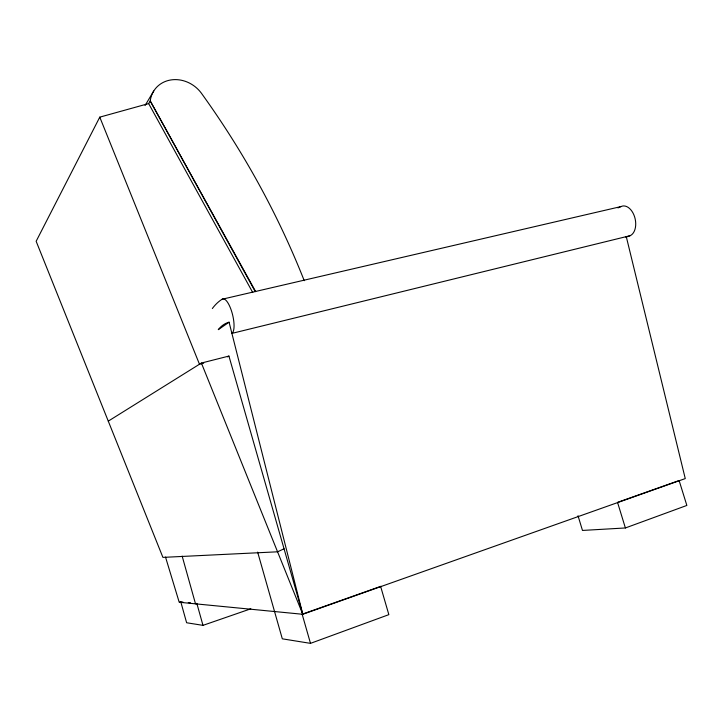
<?xml version="1.0" encoding="UTF-8"?>
<svg xmlns="http://www.w3.org/2000/svg" width="723" height="723" viewBox="0 0 723 723"><rect width="100%" height="100%" fill="white"/><g stroke="black" fill="none" stroke-linecap="round" stroke-linejoin="round"><path stroke-width="1.08" d="M304.238 280.687A1501.852 1126.786 -19 0 0 201.184 92.924A30.059 26.57 39.3 0 0 170.899 79.946A30.059 26.57 39.3 0 0 150.23 100.958L148.658 103.579L99.774 117.144L36.15 241.283L162.91 557.388L277.569 551.803L284.049 548.793M145.061 105.549L153.746 90.999M229.083 322.205L218.256 329.661L220.235 327.411A177.93 56.511 73.4 0 1 229.083 322.205L302.783 614.288L685.259 478.59L626.272 236.629M108.278 421.138L201.392 363.045L228.929 356.068L302.783 614.288L179.205 602.25L165.522 557.081M227.564 356.882L228.929 356.068M310.492 643.362L388.847 614.649L380.623 586.398L302.151 614.225L310.492 643.362L282.313 638.825L257.65 552.11M625.386 527.962L686.85 505.44L679.114 480.533L617.541 502.368L625.386 527.962L582.476 530.438L578.011 515.743M179.53 602.277L180.786 601.852L186.624 622.756L202.982 625.359L250.845 608.793M200.533 363.967L203.696 363.172M222.124 299.241L621.021 206.561A15.346 9.733 77.8 0 1 634.64 216.936A15.346 9.733 77.8 0 1 630.113 235.689L231.911 333.393A17.894 5.694 76.3 0 0 232.047 312.752A17.894 5.694 76.3 0 0 222.124 299.241A263.796 84.636 72.5 0 0 212.345 308.531M380.623 586.398L381.346 586.416M180.786 601.852L182.928 602.06M188.278 602.575L190.42 602.774M255.653 291.559L150.23 100.958L255.282 291.658M148.658 103.579L252.743 292.526M201.392 363.045L302.783 614.288M99.774 117.144L199.476 364.238M202.982 625.359L196.837 603.389L195.517 603.841L182.16 556.123M625.892 237.271A193.231 121.717 68.2 0 1 630.113 235.689M617.939 207.926A225.088 142.612 68.1 0 1 621.021 206.561"/></g></svg>
